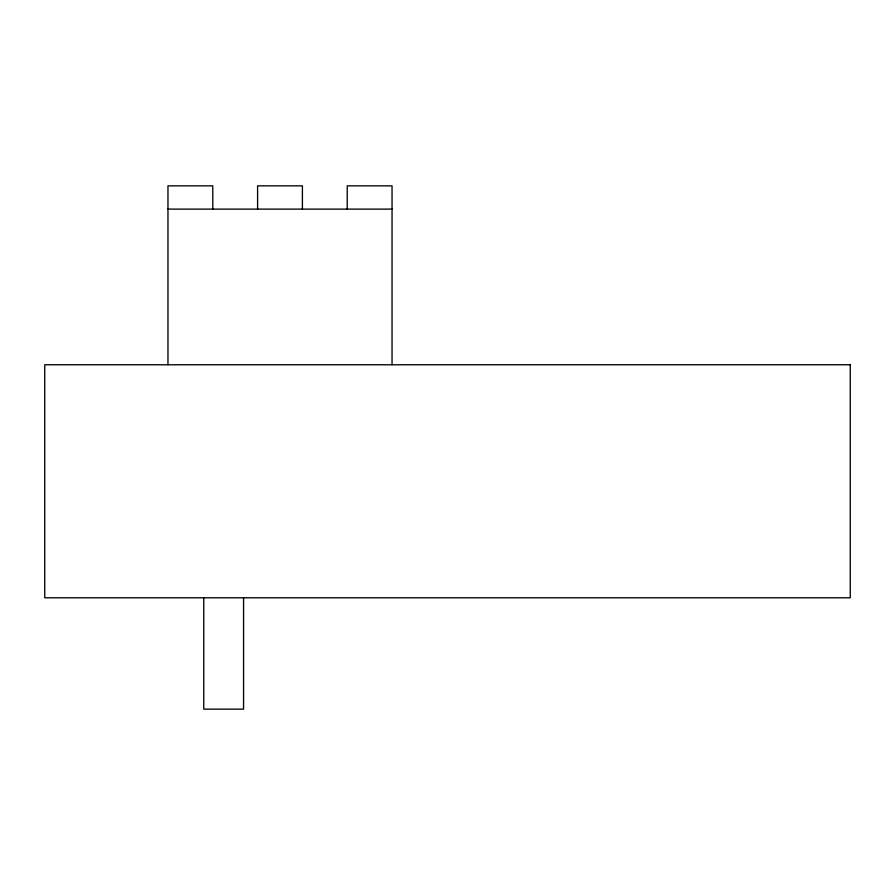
<?xml version="1.0" encoding="UTF-8"?>
<svg xmlns="http://www.w3.org/2000/svg" width="895" height="895" viewBox="0 0 895 895"><rect width="100%" height="100%" fill="white"/><g stroke="black" fill="none" stroke-linecap="round" stroke-linejoin="round"><path stroke-width="1.34" d="M167.969 209.117L392.044 209.117M392.044 364.757L392.044 185.858L347.226 185.858L347.226 209.117M302.409 209.117L302.409 185.858L257.592 185.858L257.592 209.117M243.552 597.782L243.552 709.142L203.747 709.142L203.747 597.782M212.786 209.117L212.786 185.858L167.969 185.858L167.969 364.757M850.25 364.757L44.75 364.757L44.75 597.782L850.25 597.782L850.25 364.757"/></g></svg>
